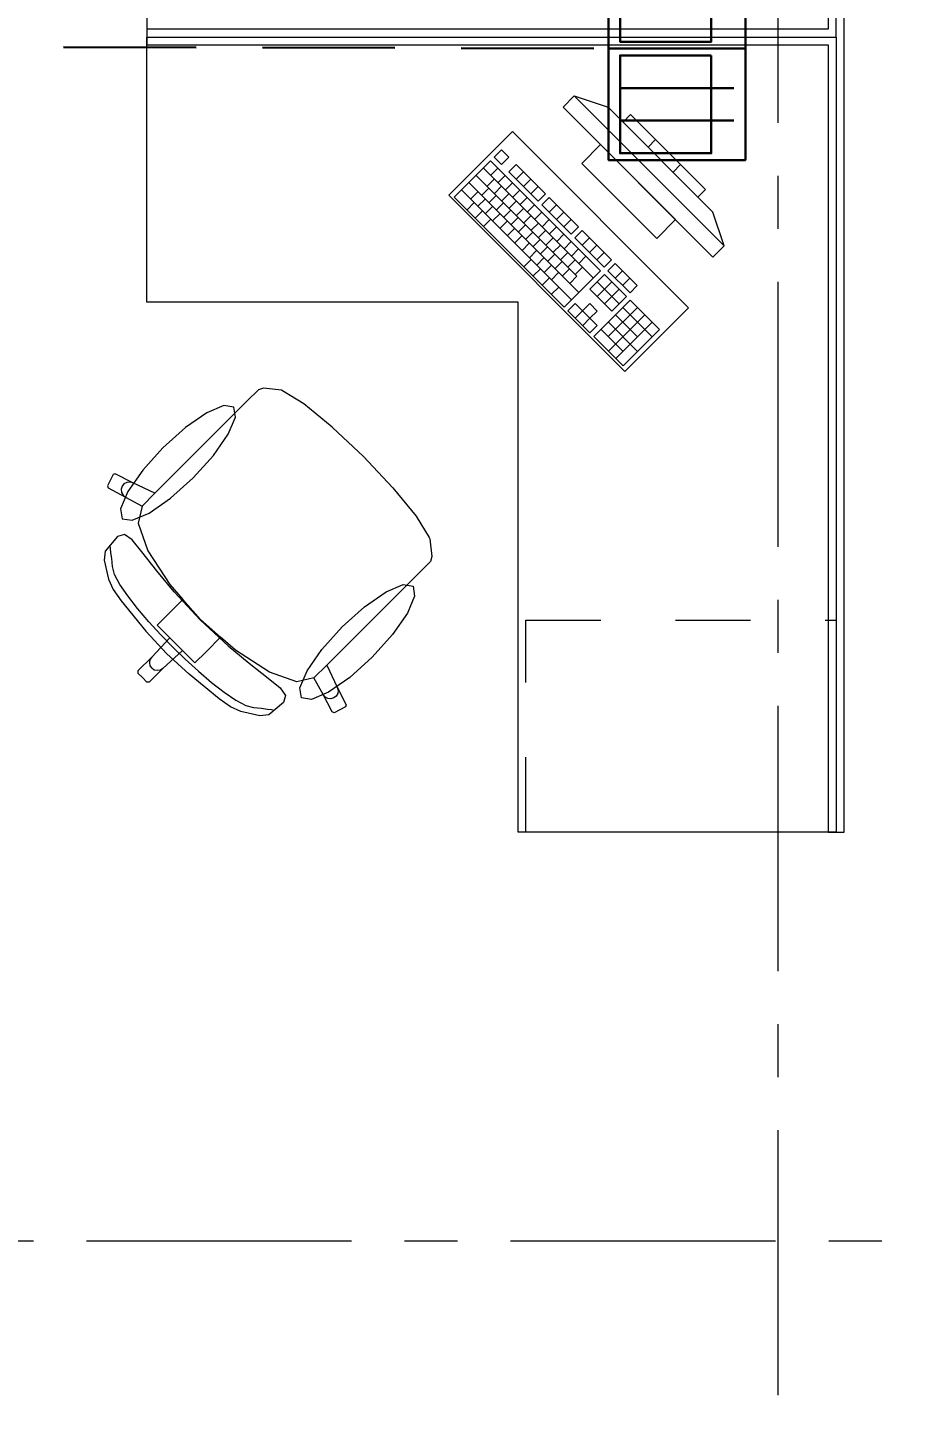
# Model space of a CAD drawing. Header units: inches. Extents: x -19 to 5698, y -728 to 92.
# Drawn here: x 315.128 to 316.794, y 9.675 to 12.291 of the extents above; entities that cross this region are included whole.
import ezdxf

# ---------------------------------------------------------------- set-up
doc = ezdxf.new("R2010")
doc.units = ezdxf.units.IN
doc.header["$MEASUREMENT"] = 0
for name, pattern in [('HIDDEN', [0.375, 0.25, -0.125]), ('Punto & Raya', [0.65, 0.5, -0.075, 0, -0.075]), ('Rayas', [0.282222, 0.141111, -0.141111])]:
    doc.linetypes.add(name, pattern=pattern)
doc.layers.get('0').update_dxf_attribs({"color": 61})
doc.layers.add('00 conduct tomacorr', color=120, linetype='HIDDEN', lineweight=30)
doc.layers.add('Interior - Mobiliario', color=7, linetype='Continuous')
doc.layers.add('Marcador - Secciones', color=7, linetype='Continuous')

# ---------------------------------------------------------------- blocks, each defined once
blk = doc.blocks.new('CAJA POP UP 6 MODULOS')
at = {"layer": '00 conduct tomacorr', "linetype": 'Continuous'}
for p, q in [((-0.095, -0.165), (-0.095, -0.0151)), ((-0.052, -0.165), (-0.052, -0.0151)), ((0.052, -0.165), (0.052, -0.0151)), ((0.095, -0.165), (0.095, -0.0151)), ((0, -0.165), (0, -0.18))]:
    blk.add_line(p, q, dxfattribs=at)
for points in [[(-0.147, 0), (0.147, 0), (0.147, -0.18), (-0.147, -0.18)], [(0, 0), (0.147, 0), (0.147, -0.18), (0, -0.18)]]:
    blk.add_lwpolyline(points, close=True, dxfattribs=at)
for points in [[(-0.138, -0.045), (-0.009, -0.045), (-0.009, -0.165), (-0.138, -0.165), (-0.138, -0.045)], [(0.009, -0.045), (0.138, -0.045), (0.138, -0.165), (0.009, -0.165), (0.009, -0.045)]]:
    blk.add_lwpolyline(points, dxfattribs=at)
at = {"color": 1, "insert": (-0.1807, -0.168), "char_height": 0.05, "attachment_point": 1, "rotation": 180}
blk.add_mtext_dynamic_manual_height_columns('{\\fVerdana|b0|i0|c0|p34;2T}', width=0.000481, gutter_width=0.1561, heights=[0], dxfattribs=at)

msp = doc.modelspace()

# ---------------------------------------------------------------- linework, layer by layer
at = {"layer": '00 conduct tomacorr'}
msp.add_line((304.6953, 12.2783, -0.0007), (316.3338, 12.2514, -0.0007), dxfattribs=at)
at = {"layer": 'Interior - Mobiliario', "color": 175, "linetype": 'Continuous', "lineweight": 13}
for p, q in [((316.6375, 13.7731), (316.6375, 12.2881)), ((316.6675, 12.2881), (316.6675, 13.7731)), ((315.3525, 12.2881), (315.3525, 12.2581)), ((316.6375, 12.2881), (315.3525, 12.2881)), ((316.6675, 12.2581), (316.6675, 12.2881)), ((315.3525, 12.2581), (316.6375, 12.2581)), ((316.6375, 12.2581), (316.6375, 10.7731)), ((316.6675, 10.7731), (316.6675, 12.2581)), ((316.1586, 12.162), (316.1374, 12.1408)), ((316.1374, 12.1408), (316.4202, 11.858)), ((316.4414, 11.8792), (316.1586, 12.162)), ((316.1586, 12.162), (316.2222, 12.1408)), ((316.2222, 12.1408), (316.4202, 11.9428)), ((316.2647, 12.1267), (316.2505, 12.1125)), ((316.2505, 12.1125), (316.3919, 11.9711)), ((316.4061, 11.9852), (316.2647, 12.1267)), ((316.0212, 12.0603), (316.0075, 12.0466)), ((316.035, 12.0464), (316.0212, 12.0603)), ((316.2081, 12.0701), (316.1727, 12.0347)), ((316.3495, 11.9287), (316.2081, 12.0701)), ((316.2977, 12.0654), (316.3118, 12.0795)), ((316.0006, 12.0397), (315.9321, 11.9711)), ((316.2083, 11.832), (316.0006, 12.0397)), ((316.0075, 12.0466), (316.0213, 12.0327)), ((316.0213, 12.0327), (316.035, 12.0464)), ((316.0489, 12.0326), (316.0352, 12.0189)), ((316.1043, 11.9772), (316.0489, 12.0326)), ((316.1727, 12.0347), (316.3141, 11.8933)), ((315.9732, 12.0123), (316.1636, 11.8219)), ((315.9869, 12.026), (316.1946, 11.8183)), ((316.0008, 12.0121), (316.0145, 12.0259)), ((316.0146, 11.9983), (316.0283, 12.012)), ((316.0352, 12.0189), (316.0906, 11.9635)), ((316.049, 12.005), (316.0627, 12.0187)), ((316.3448, 12.0182), (316.3589, 12.0324)), ((315.9458, 11.9849), (316.1535, 11.7771)), ((315.9595, 11.9986), (316.1672, 11.7909)), ((315.9631, 11.9675), (315.9768, 11.9813)), ((315.9837, 11.9743), (315.9974, 11.988)), ((315.994, 11.9915), (316.0077, 12.0052)), ((316.0078, 11.9777), (316.0215, 11.9914)), ((316.0285, 11.9844), (316.0422, 11.9982)), ((316.0423, 11.9706), (316.056, 11.9843)), ((316.0629, 11.9912), (316.0766, 12.0049)), ((316.0767, 11.9773), (316.0904, 11.991)), ((316.3919, 11.9711), (316.4061, 11.9852)), ((315.9321, 11.9711), (316.1398, 11.7634)), ((315.9563, 11.9469), (315.97, 11.9606)), ((315.9769, 11.9537), (315.9906, 11.9674)), ((315.9976, 11.9605), (316.0113, 11.9742)), ((316.0114, 11.9466), (316.0251, 11.9603)), ((316.0217, 11.9638), (316.0354, 11.9775)), ((316.0355, 11.95), (316.0492, 11.9637)), ((316.0561, 11.9568), (316.0699, 11.9705)), ((316.07, 11.9429), (316.0837, 11.9566)), ((316.0906, 11.9635), (316.1043, 11.9772)), ((316.1112, 11.9703), (316.0975, 11.9566)), ((316.0975, 11.9566), (316.1529, 11.9012)), ((316.1666, 11.9149), (316.1112, 11.9703)), ((316.1113, 11.9427), (316.1251, 11.9564)), ((315.9719, 11.9313), (315.9856, 11.945)), ((315.9874, 11.9157), (316.0012, 11.9295)), ((315.9908, 11.9398), (316.0045, 11.9536)), ((316.0046, 11.926), (316.0183, 11.9397)), ((316.0253, 11.9328), (316.039, 11.9465)), ((316.0391, 11.9189), (316.0528, 11.9327)), ((316.0494, 11.9361), (316.0631, 11.9498)), ((316.0632, 11.9223), (316.0769, 11.936)), ((316.0838, 11.9291), (316.0976, 11.9428)), ((316.0977, 11.9152), (316.1114, 11.9289)), ((316.1252, 11.9289), (316.1389, 11.9426)), ((316.139, 11.915), (316.1527, 11.9287)), ((316.3141, 11.8933), (316.3495, 11.9287)), ((316.4414, 11.8792), (316.4202, 11.9428)), ((316.0185, 11.9122), (316.0322, 11.9259)), ((316.0323, 11.8983), (316.046, 11.912)), ((316.053, 11.9051), (316.0667, 11.9188)), ((316.0668, 11.8912), (316.0805, 11.905)), ((316.0771, 11.9084), (316.0908, 11.9221)), ((316.0909, 11.8946), (316.1046, 11.9083)), ((316.1115, 11.9014), (316.1253, 11.9151)), ((316.1529, 11.9012), (316.1666, 11.9149)), ((316.1735, 11.908), (316.1598, 11.8942)), ((316.2289, 11.8526), (316.1735, 11.908)), ((316.0462, 11.8845), (316.0599, 11.8982)), ((316.06, 11.8706), (316.0737, 11.8843)), ((316.0807, 11.8774), (316.0944, 11.8911)), ((316.0945, 11.8636), (316.1082, 11.8773)), ((316.1047, 11.8807), (316.1185, 11.8944)), ((316.1186, 11.8669), (316.1323, 11.8806)), ((316.1254, 11.8875), (316.1391, 11.9012)), ((316.1392, 11.8737), (316.1529, 11.8874)), ((316.1598, 11.8942), (316.2152, 11.8388)), ((316.1737, 11.8804), (316.1874, 11.8941)), ((316.1875, 11.8665), (316.2012, 11.8803)), ((316.4202, 11.858), (316.4414, 11.8792)), ((316.0636, 11.8396), (316.0773, 11.8533)), ((316.0739, 11.8568), (316.0876, 11.8705)), ((316.0877, 11.8429), (316.1014, 11.8566)), ((316.1083, 11.8497), (316.1221, 11.8634)), ((316.1222, 11.8359), (316.1359, 11.8496)), ((316.1324, 11.853), (316.1462, 11.8667)), ((316.1463, 11.8392), (316.16, 11.8529)), ((316.1531, 11.8598), (316.1668, 11.8735)), ((316.1669, 11.846), (316.1806, 11.8597)), ((316.2013, 11.8527), (316.2151, 11.8664)), ((316.2152, 11.8388), (316.2289, 11.8526)), ((316.0809, 11.8223), (316.0946, 11.836)), ((316.1016, 11.8291), (316.1153, 11.8428)), ((316.1154, 11.8152), (316.1291, 11.8289)), ((316.136, 11.822), (316.1498, 11.8357)), ((316.1398, 11.7634), (316.2083, 11.832)), ((316.1601, 11.8253), (316.1739, 11.839)), ((316.2153, 11.8251), (316.1878, 11.7976)), ((316.2568, 11.7835), (316.2153, 11.8251)), ((316.2358, 11.8456), (316.2221, 11.8319)), ((316.2221, 11.8319), (316.2637, 11.7904)), ((316.2774, 11.8041), (316.2358, 11.8456)), ((316.236, 11.8181), (316.2497, 11.8318)), ((316.0982, 11.805), (316.1119, 11.8187)), ((316.1155, 11.7877), (316.1293, 11.8014)), ((316.1499, 11.8082), (316.1636, 11.8219)), ((316.1878, 11.7976), (316.2294, 11.7561)), ((316.2015, 11.8114), (316.2431, 11.7698)), ((316.2017, 11.7838), (316.2291, 11.8112)), ((316.2155, 11.7699), (316.243, 11.7974)), ((316.2498, 11.8042), (316.2635, 11.8179)), ((316.2637, 11.7904), (316.2774, 11.8041)), ((316.2637, 11.7766), (316.1952, 11.708)), ((316.2294, 11.7561), (316.2568, 11.7835)), ((316.3191, 11.7212), (316.2637, 11.7766)), ((316.1604, 11.7702), (316.1467, 11.7565)), ((316.1467, 11.7565), (316.1882, 11.715)), ((316.1743, 11.7564), (316.1604, 11.7702)), ((316.1605, 11.7427), (316.1743, 11.7564)), ((316.188, 11.7701), (316.1743, 11.7564)), ((316.1743, 11.7564), (316.1881, 11.7425)), ((316.2018, 11.7562), (316.188, 11.7701)), ((316.1881, 11.7425), (316.2018, 11.7562)), ((316.2227, 11.7079), (316.2776, 11.7628)), ((316.2229, 11.6803), (316.2914, 11.7489)), ((316.2363, 11.7492), (316.2778, 11.7076)), ((316.25, 11.7629), (316.3054, 11.7075)), ((316.1744, 11.7288), (316.1881, 11.7425)), ((316.2019, 11.7287), (316.1881, 11.7425)), ((316.1882, 11.715), (316.2019, 11.7287)), ((316.2089, 11.7217), (316.2504, 11.6802)), ((316.2226, 11.7355), (316.278, 11.6801)), ((316.2367, 11.6665), (316.3053, 11.7351)), ((316.2506, 11.6526), (316.3191, 11.7212)), ((316.1952, 11.708), (316.2506, 11.6526)), ((315.5629, 11.6077), (315.541, 11.5858)), ((315.5722, 11.6106), (315.5629, 11.6077)), ((315.6061, 11.6066), (315.5722, 11.6106)), ((315.6082, 11.6057), (315.6061, 11.6066)), ((315.6483, 11.5808), (315.6082, 11.6057)), ((315.541, 11.5858), (315.5154, 11.5603)), ((315.7019, 11.5372), (315.6483, 11.5808)), ((315.5154, 11.5603), (315.3676, 11.4124)), ((315.7028, 11.5365), (315.7019, 11.5372)), ((315.7611, 11.4817), (315.7028, 11.5365)), ((315.7611, 11.4817), (315.816, 11.4234)), ((315.2887, 11.4477), (315.2779, 11.4263)), ((315.2927, 11.449), (315.2887, 11.4477)), ((315.3258, 11.432), (315.2927, 11.449)), ((315.3143, 11.4329), (315.3092, 11.4301)), ((315.3202, 11.4336), (315.3143, 11.4329)), ((315.3258, 11.432), (315.3202, 11.4336)), ((315.3676, 11.4124), (315.3258, 11.432)), ((315.2779, 11.4263), (315.2792, 11.4223)), ((315.2792, 11.4223), (315.3123, 11.4053)), ((315.3056, 11.4255), (315.3041, 11.4199)), ((315.3041, 11.4199), (315.3048, 11.4141)), ((315.3048, 11.4141), (315.3077, 11.4089)), ((315.3092, 11.4301), (315.3056, 11.4255)), ((315.3077, 11.4089), (315.3123, 11.4053)), ((315.3123, 11.4053), (315.3433, 11.388)), ((315.3434, 11.3882), (315.3676, 11.4124)), ((315.816, 11.4234), (315.8166, 11.4225)), ((315.8166, 11.4225), (315.8602, 11.3689)), ((315.3433, 11.388), (315.3359, 11.356)), ((315.3434, 11.3882), (315.3433, 11.388)), ((315.3359, 11.356), (315.3542, 11.304)), ((315.8602, 11.3689), (315.8851, 11.3288)), ((315.2972, 11.3309), (315.274, 11.303)), ((315.3101, 11.3343), (315.2972, 11.3309)), ((315.3245, 11.3243), (315.3101, 11.3343)), ((315.8851, 11.3288), (315.886, 11.3267)), ((315.886, 11.3267), (315.89, 11.2928)), ((315.274, 11.303), (315.2721, 11.2863)), ((315.2837, 11.3083), (315.2829, 11.3128)), ((315.2844, 11.3003), (315.2837, 11.3083)), ((315.2865, 11.2895), (315.2844, 11.3003)), ((315.3431, 11.302), (315.3245, 11.3243)), ((315.371, 11.2658), (315.3431, 11.302)), ((315.3542, 11.304), (315.3956, 11.2402)), ((315.2721, 11.2863), (315.2799, 11.2501)), ((315.2876, 11.2741), (315.2865, 11.2895)), ((315.2915, 11.2594), (315.2876, 11.2741)), ((315.8871, 11.2835), (315.8652, 11.2615)), ((315.89, 11.2928), (315.8871, 11.2835)), ((315.2799, 11.2501), (315.2889, 11.2309)), ((315.3015, 11.2405), (315.2915, 11.2594)), ((315.4037, 11.2265), (315.371, 11.2658)), ((315.8652, 11.2615), (315.8397, 11.236)), ((315.2889, 11.2309), (315.3038, 11.2092)), ((315.3163, 11.2187), (315.3015, 11.2405)), ((315.3956, 11.2402), (315.4203, 11.2121)), ((315.4532, 11.1738), (315.4037, 11.2265)), ((315.8397, 11.236), (315.6918, 11.0882)), ((315.3038, 11.2092), (315.3506, 11.1525)), ((315.3349, 11.1949), (315.3163, 11.2187)), ((315.4203, 11.2121), (315.393, 11.1847)), ((315.4203, 11.2121), (315.4536, 11.1742)), ((315.3561, 11.1701), (315.3349, 11.1949)), ((315.3787, 11.1455), (315.3561, 11.1701)), ((315.393, 11.1847), (315.3718, 11.1636)), ((315.4532, 11.1738), (315.5059, 11.1243)), ((315.4915, 11.1409), (315.4536, 11.1742)), ((315.3506, 11.1525), (315.3897, 11.1103)), ((315.3718, 11.1636), (315.3954, 11.1399)), ((315.4015, 11.122), (315.3787, 11.1455)), ((315.3954, 11.1399), (315.3615, 11.1034)), ((315.3954, 11.1399), (315.4074, 11.128)), ((315.4015, 11.122), (315.4249, 11.0992)), ((315.4193, 11.116), (315.4074, 11.128)), ((315.4915, 11.1409), (315.4641, 11.1135)), ((315.5196, 11.1161), (315.4915, 11.1409)), ((315.5059, 11.1243), (315.5453, 11.0916)), ((315.3615, 11.1034), (315.3354, 11.0773)), ((315.3582, 11.0985), (315.3571, 11.0928)), ((315.3571, 11.0928), (315.3583, 11.087)), ((315.3615, 11.1034), (315.3582, 11.0985)), ((315.4193, 11.116), (315.3828, 11.082)), ((315.4319, 11.0712), (315.3897, 11.1103)), ((315.443, 11.0924), (315.4193, 11.116)), ((315.4249, 11.0992), (315.4496, 11.0767)), ((315.4641, 11.1135), (315.443, 11.0924)), ((315.5835, 11.0748), (315.5196, 11.1161)), ((315.5453, 11.0916), (315.5814, 11.0637)), ((315.3354, 11.0773), (315.3354, 11.073)), ((315.3354, 11.073), (315.3439, 11.0645)), ((315.3828, 11.082), (315.3567, 11.056)), ((315.3583, 11.087), (315.3616, 11.0821)), ((315.3664, 11.0789), (315.3616, 11.0821)), ((315.3722, 11.0777), (315.3664, 11.0789)), ((315.3779, 11.0788), (315.3722, 11.0777)), ((315.3828, 11.082), (315.3779, 11.0788)), ((315.4886, 11.0244), (315.4319, 11.0712)), ((315.4496, 11.0767), (315.4743, 11.0555)), ((315.6354, 11.0564), (315.5835, 11.0748)), ((315.6676, 11.0639), (315.6918, 11.0882)), ((315.6918, 11.0882), (315.7114, 11.0464)), ((315.3525, 11.056), (315.3439, 11.0645)), ((315.3567, 11.056), (315.3525, 11.056)), ((315.4743, 11.0555), (315.4981, 11.0369)), ((315.5814, 11.0637), (315.6037, 11.045)), ((315.6037, 11.045), (315.6137, 11.0307)), ((315.6674, 11.0639), (315.6354, 11.0564)), ((315.6676, 11.0639), (315.6674, 11.0639)), ((315.6847, 11.0329), (315.6674, 11.0639)), ((315.7114, 11.0464), (315.713, 11.0408)), ((315.7114, 11.0464), (315.7284, 11.0133)), ((315.713, 11.0408), (315.7124, 11.0349)), ((315.5103, 11.0095), (315.4886, 11.0244)), ((315.4981, 11.0369), (315.5199, 11.0221)), ((315.5199, 11.0221), (315.5388, 11.0121)), ((315.6103, 11.0178), (315.5825, 10.9946)), ((315.6137, 11.0307), (315.6103, 11.0178)), ((315.6883, 11.0283), (315.6847, 11.0329)), ((315.7017, 10.9998), (315.6847, 11.0329)), ((315.6935, 11.0254), (315.6883, 11.0283)), ((315.6993, 11.0247), (315.6935, 11.0254)), ((315.7049, 11.0262), (315.6993, 11.0247)), ((315.7095, 11.0298), (315.7049, 11.0262)), ((315.7124, 11.0349), (315.7095, 11.0298)), ((315.7284, 11.0133), (315.7271, 11.0093)), ((315.5295, 11.0005), (315.5103, 11.0095)), ((315.5657, 10.9927), (315.5295, 11.0005)), ((315.5388, 11.0121), (315.5535, 11.0082)), ((315.5535, 11.0082), (315.5689, 11.0071)), ((315.5825, 10.9946), (315.5657, 10.9927)), ((315.5689, 11.0071), (315.5797, 11.005)), ((315.5797, 11.005), (315.5877, 11.0042)), ((315.5877, 11.0042), (315.5922, 11.0034)), ((315.7057, 10.9984), (315.7017, 10.9998)), ((315.7271, 11.0093), (315.7057, 10.9984)), ((316.6375, 10.7731), (316.6675, 10.7731))]:
    msp.add_line(p, q, dxfattribs=at)
at = {"layer": 'Interior - Mobiliario', "color": 175, "linetype": 'Rayas', "lineweight": 13}
for p, q in [((316.0675, 10.7731), (316.0675, 11.1731)), ((316.0675, 11.1731), (316.6525, 11.1731))]:
    msp.add_line(p, q, dxfattribs=at)
at = {"layer": 'Interior - Mobiliario', "color": 175, "linetype": 'Continuous', "lineweight": 13, "flags": 128}
for points in [[(316.6525, 12.2731), (316.6525, 13.7731), (316.0525, 13.7731), (316.0525, 12.7731), (315.3525, 12.7731), (315.3525, 12.2731)], [(316.6525, 12.2731), (316.6525, 10.7731), (316.0525, 10.7731), (316.0525, 11.7731), (315.3525, 11.7731), (315.3525, 12.2731)], [(316.0419, 12.0948), (315.9217, 11.9746), (316.254, 11.6423), (316.3743, 11.7625)], [(315.3827, 11.4982), (315.3445, 11.4557), (315.3165, 11.4154), (315.3029, 11.3833), (315.3058, 11.3644), (315.3247, 11.3615), (315.3568, 11.3751), (315.3971, 11.4031), (315.4396, 11.4413), (315.4778, 11.4838), (315.5058, 11.5241), (315.5194, 11.5562), (315.5165, 11.5751), (315.4976, 11.578), (315.4655, 11.5644), (315.4252, 11.5363)], [(315.7776, 11.1033), (315.7351, 11.0651), (315.6948, 11.0371), (315.6627, 11.0235), (315.6438, 11.0264), (315.6409, 11.0453), (315.6545, 11.0773), (315.6825, 11.1177), (315.7207, 11.1602), (315.7632, 11.1983), (315.8035, 11.2264), (315.8356, 11.24), (315.8545, 11.2371), (315.8574, 11.2182), (315.8438, 11.1861), (315.8158, 11.1457)]]:
    msp.add_lwpolyline(points, close=True, dxfattribs=at)
at = {"layer": 'Marcador - Secciones', "color": 251, "linetype": 'Punto & Raya', "lineweight": 13, "true_color": 0x636466}
for p, q in [((316.5425, 46.2111), (316.5425, 0.8878)), ((282.4384, 10.0018), (323.8507, 10.0018))]:
    msp.add_line(p, q, dxfattribs=at)

# ---------------------------------------------------------------- block references
at = {"layer": '00 conduct tomacorr', "xscale": 1.432830642179531, "yscale": 1.432830642179531, "zscale": 1.432830642179531, "rotation": 269.9999999999999}
msp.add_blockref('CAJA POP UP 6 MODULOS', (316.4813, 12.2514, -0.0007), dxfattribs=at)

doc.saveas('drawing.dxf')
